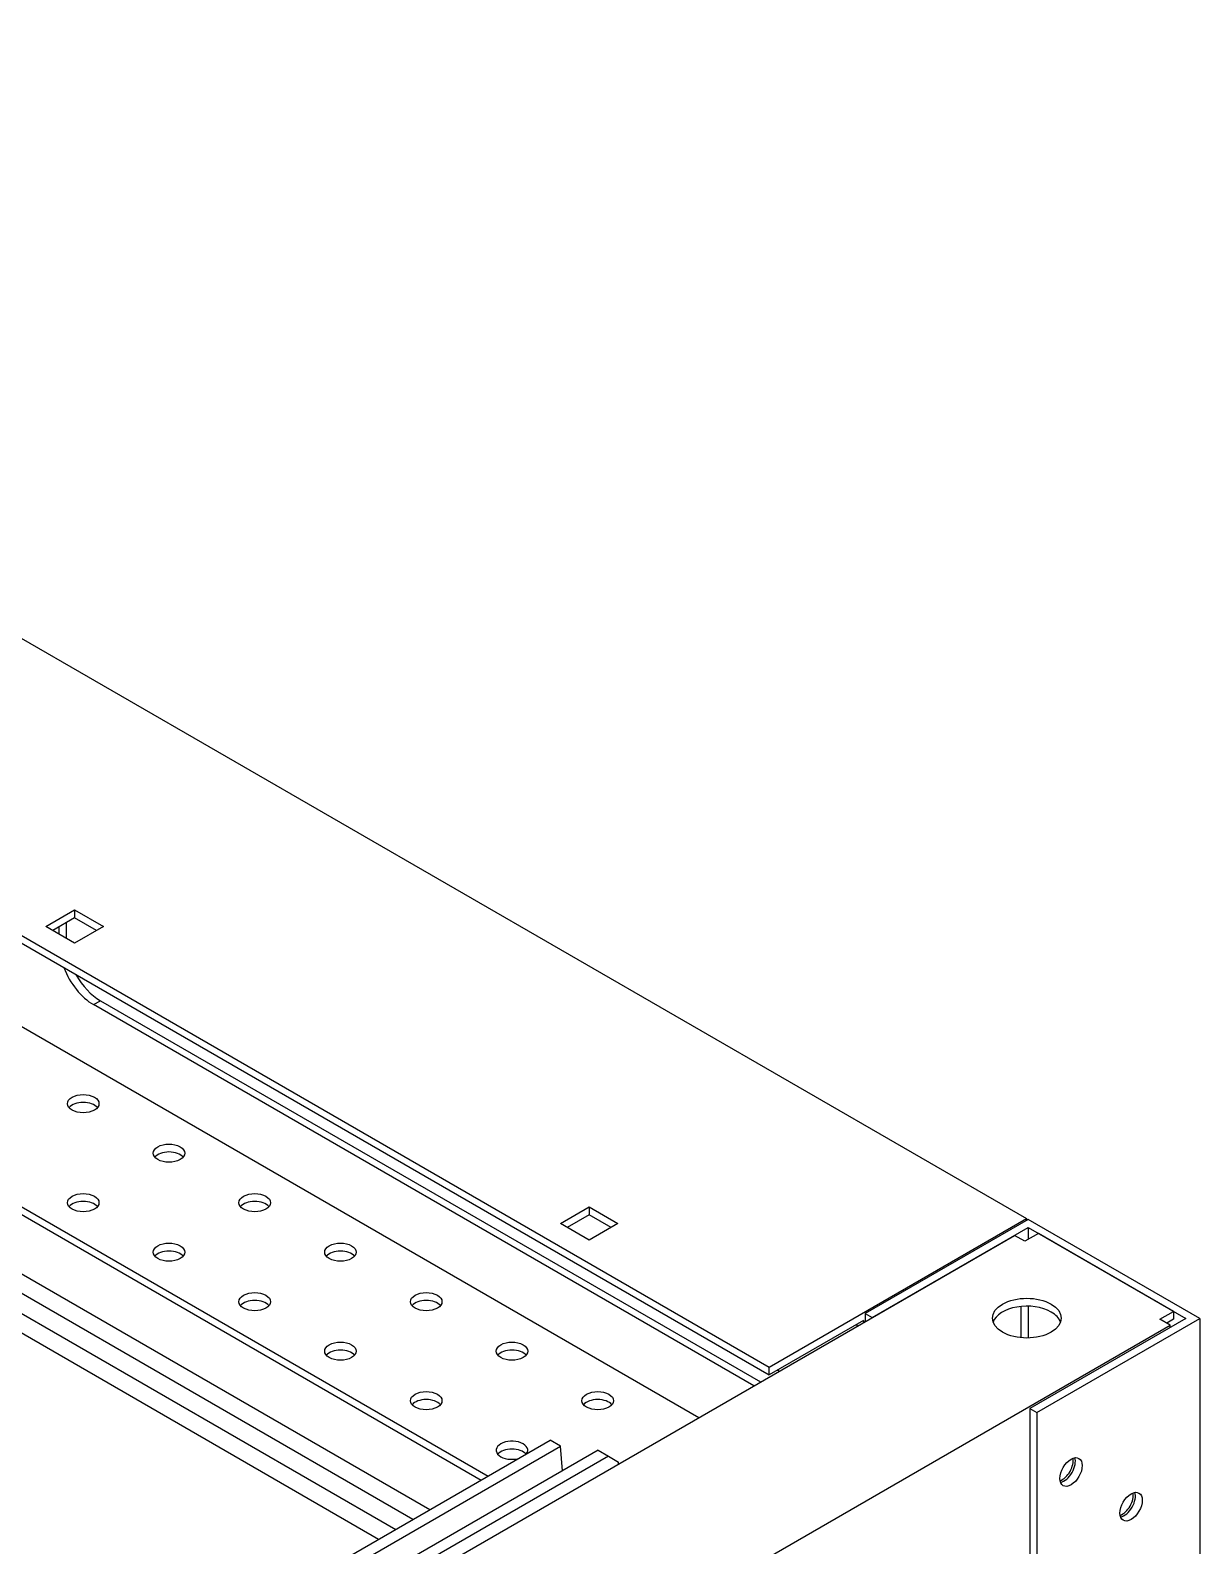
# Model space of a CAD drawing. Header units: millimetres. Extents: x -116965 to 323937, y 291661 to 566926.
# Drawn here: x -12749 to -12623.6, y 325621.5 to 325783.9 of the extents above; entities that cross this region are included whole.
import ezdxf

# ---------------------------------------------------------------- set-up
doc = ezdxf.new("R2010")
doc.units = ezdxf.units.MM
doc.layers.add('ALPHA', color=255, linetype='Continuous')

msp = doc.modelspace()

# ---------------------------------------------------------------- linework, layer by layer
at = {"layer": 'ALPHA'}
for p, q in [((-12862.807789, 325783.923312), (-12642.190473, 325656.549845)), ((-12890.384953, 325768.001628), (-12669.767637, 325640.628162)), ((-12890.384953, 325767.152472), (-12669.767637, 325639.779005)), ((-12862.807789, 325742.314646), (-12677.305396, 325635.214789)), ((-12747.314624, 325687.862489), (-12744.225982, 325689.645717)), ((-12744.225982, 325689.645717), (-12744.225982, 325688.796561)), ((-12744.225982, 325689.645717), (-12741.137339, 325687.862489)), ((-12744.225982, 325686.07926), (-12747.314624, 325687.862489)), ((-12744.225982, 325688.796561), (-12746.579233, 325687.437911)), ((-12745.880611, 325687.034561), (-12745.880611, 325687.84126)), ((-12745.14522, 325688.265838), (-12745.14522, 325686.609983)), ((-12741.87273, 325687.437911), (-12744.225982, 325688.796561)), ((-12741.137339, 325687.862489), (-12744.225982, 325686.07926)), ((-12742.203656, 325679.477069), (-12741.468265, 325679.901647)), ((-12671.422267, 325638.611415), (-12742.203656, 325679.477069)), ((-12741.468265, 325679.901647), (-12670.686876, 325639.035993)), ((-12763.860923, 325665.869337), (-12699.900286, 325628.941646)), ((-12763.860923, 325665.020181), (-12700.635677, 325628.517068)), ((-12770.656747, 325662.596307), (-12706.132725, 325625.343346)), ((-12774.333702, 325660.473416), (-12709.80968, 325623.220455)), ((-12707.971203, 325624.2819), (-12772.366531, 325661.46056)), ((-12711.648158, 325622.159009), (-12776.043486, 325659.337669)), ((-12692.160295, 325656.019122), (-12689.071653, 325657.802351)), ((-12689.071653, 325656.953194), (-12691.424904, 325655.594544)), ((-12689.071653, 325657.802351), (-12689.071653, 325656.953194)), ((-12689.071653, 325657.802351), (-12685.98301, 325656.019122)), ((-12686.718401, 325655.594544), (-12689.071653, 325656.953194)), ((-12689.071653, 325654.235894), (-12692.160295, 325656.019122)), ((-12685.98301, 325656.019122), (-12689.071653, 325654.235894)), ((-12669.767637, 325640.628162), (-12642.190473, 325656.549845)), ((-12642.006625, 325656.4437), (-12659.472163, 325646.359968)), ((-12658.736772, 325645.935389), (-12642.006625, 325655.594544)), ((-12642.190473, 325656.549845), (-12642.190473, 325656.337556)), ((-12623.621849, 325645.829245), (-12642.006625, 325656.4437)), ((-12642.006625, 325655.594544), (-12625.092631, 325645.829245)), ((-12642.006625, 325655.594544), (-12642.006625, 325654.320809)), ((-12859.682377, 325529.91939), (-12643.477407, 325654.745388)), ((-12642.374321, 325654.10852), (-12643.477407, 325654.745388)), ((-12640.903539, 325654.957677), (-12642.374321, 325654.10852)), ((-12626.416335, 325646.593486), (-12640.903539, 325654.957677)), ((-12642.742016, 325643.767362), (-12642.742016, 325647.126887)), ((-12642.006625, 325647.152431), (-12642.006625, 325643.741818)), ((-12659.656011, 325645.616956), (-12669.767637, 325639.779005)), ((-12659.656011, 325645.616956), (-12659.656011, 325645.404667)), ((-12659.472163, 325646.359968), (-12658.736772, 325645.935389)), ((-12659.472163, 325646.359968), (-12659.472163, 325645.510811)), ((-12625.092631, 325645.829245), (-12641.822777, 325636.17009)), ((-12641.087386, 325635.745512), (-12623.621849, 325645.829245)), ((-12627.887117, 325645.744329), (-12626.416335, 325646.593486)), ((-12626.78403, 325645.107462), (-12627.887117, 325645.744329)), ((-12626.416335, 325645.744329), (-12627.151726, 325645.319751)), ((-12626.416335, 325646.593486), (-12626.416335, 325645.744329)), ((-12623.621849, 325645.829245), (-12623.621849, 325221.251023)), ((-12842.989, 325520.281465), (-12626.78403, 325645.107462)), ((-12660.391402, 325645.192378), (-12660.391402, 325644.980088)), ((-12626.78403, 325644.852715), (-12626.78403, 325645.107462)), ((-12669.767637, 325639.779005), (-12669.767637, 325640.628162)), ((-12668.848399, 325640.309728), (-12668.664551, 325640.203583)), ((-12641.822777, 325636.17009), (-12641.087386, 325635.745512)), ((-12641.822777, 325636.17009), (-12641.822777, 325211.591868)), ((-12641.087386, 325635.745512), (-12641.087386, 325211.16729)), ((-12715.692809, 325619.823829), (-12693.263382, 325632.773465)), ((-12692.160295, 325632.136597), (-12693.263382, 325632.773465)), ((-12688.115644, 325631.712019), (-12836.683022, 325545.936604)), ((-12687.012558, 325631.075152), (-12835.579935, 325545.299736)), ((-12714.589722, 325619.186961), (-12692.160295, 325632.136597)), ((-12691.932985, 325629.508076), (-12692.160295, 325632.136597)), ((-12688.115644, 325631.712019), (-12687.012558, 325631.075152)), ((-12687.012558, 325631.075152), (-12685.909471, 325630.438284)), ((-12685.909471, 325630.247224), (-12685.909471, 325630.438284))]:
    msp.add_line(p, q, dxfattribs=at)
for centre, major_axis, start_param, end_param in [((-12742.203656, 325683.722851), (-2.6, 4.503332), 1.308996939, 2.3561944902), ((-12741.468265, 325684.147429), (-2.6, 4.503332), 1.56079566, 2.3561944902), ((-12743.306743, 325668.862613), (-1.69, 0), 2.3561944902, 8.6393797974), ((-12743.306743, 325668.013457), (-1.69, 0), 3.5917893435, 5.8329886172), ((-12734.114355, 325663.555386), (-1.69, 0), 2.3561944902, 8.6393797974), ((-12734.114355, 325662.706229), (-1.69, 0), 3.5917893435, 5.8329886172), ((-12743.306743, 325658.248158), (-1.69, 0), 2.3561944902, 8.6393797974), ((-12743.306743, 325657.399001), (-1.69, 0), 3.5917893435, 5.8329886172), ((-12724.921966, 325658.248158), (-1.69, 0), 2.3561944902, 8.6393797974), ((-12724.921966, 325657.399001), (-1.69, 0), 3.5917893435, 5.8329886172), ((-12734.114355, 325652.94093), (-1.69, 0), 2.3561944902, 8.6393797974), ((-12715.729578, 325652.94093), (-1.69, 0), 2.3561944902, 8.6393797974), ((-12734.114355, 325652.091774), (-1.69, 0), 3.5917893435, 5.8329886172), ((-12715.729578, 325652.091774), (-1.69, 0), 3.5917893435, 5.8329886172), ((-12724.921966, 325647.633702), (-1.69, 0), 2.3561944902, 8.6393797974), ((-12706.53719, 325647.633702), (-1.69, 0), 2.3561944902, 8.6393797974), ((-12724.921966, 325646.784546), (-1.69, 0), 3.5917893435, 5.8329886172), ((-12706.53719, 325646.784546), (-1.69, 0), 3.5917893435, 5.8329886172), ((-12642.153703, 325645.871703), (-3.692, 0), 2.3561944902, 8.6393797974), ((-12642.153703, 325645.022546), (-3.692, 0), 3.926990817, 6.0826591128), ((-12642.153703, 325645.022546), (-3.692, 0), 3.342118848, 3.926990817), ((-12715.729578, 325642.326475), (-1.69, 0), 2.3561944902, 8.6393797974), ((-12715.729578, 325641.477318), (-1.69, 0), 3.5917893435, 5.8329886172), ((-12697.344802, 325642.326475), (-1.69, 0), 2.3561944902, 8.6393797974), ((-12697.344802, 325641.477318), (-1.69, 0), 3.5917893435, 5.8329886172), ((-12706.53719, 325637.019247), (-1.69, 0), 2.3561944902, 8.6393797974), ((-12688.152414, 325637.019247), (-1.69, 0), 2.3561944902, 8.6393797974), ((-12706.53719, 325636.17009), (-1.69, 0), 3.5917893435, 5.8329886172), ((-12688.152414, 325636.17009), (-1.69, 0), 3.5917893435, 5.8329886172), ((-12697.344802, 325631.712019), (-1.69, 0), 2.7088421678, 8.2867321197), ((-12697.344802, 325630.862863), (-1.69, 0), 3.5980118459, 5.8329886172), ((-12637.410431, 325629.376839), (0.845, 1.463583), 2.3561944902, 8.6393797974), ((-12638.36644, 325629.92879), (0.845, 1.463583), 3.7428568703, 5.6819210905), ((-12638.145822, 325629.801417), (0.845, 1.463583), 3.5917893435, 5.8329886172), ((-12630.975759, 325625.661779), (0.845, 1.463583), 2.3561944902, 8.6393797974), ((-12631.931768, 325626.213731), (0.845, 1.463583), 3.7428568703, 5.6819210905), ((-12631.711151, 325626.086358), (0.845, 1.463583), 3.5917893435, 5.8329886172)]:
    msp.add_ellipse(centre, major_axis=major_axis, ratio=0.5773502692, start_param=start_param, end_param=end_param, dxfattribs=at)

doc.saveas('drawing.dxf')
